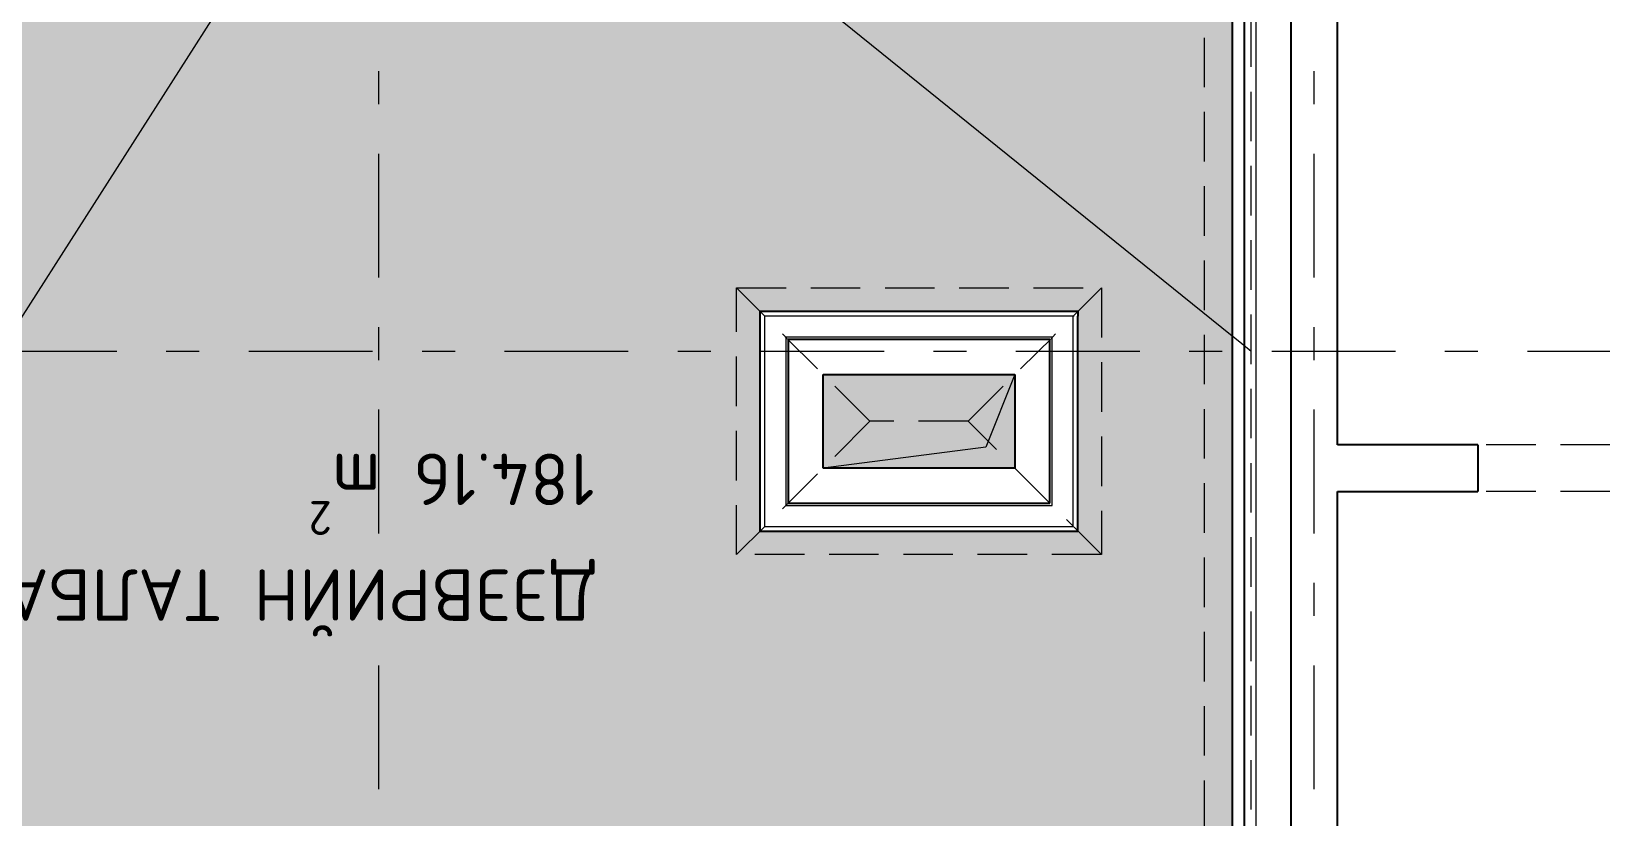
# Model space of a CAD drawing. Header units: millimetres. Extents: x 18162 to 3540582, y 72188 to 247925.
# Drawn here: x 979070 to 985781, y 83879 to 87236 of the extents above; entities that cross this region are included whole.
import ezdxf
from ezdxf.enums import TextEntityAlignment as Align

# ---------------------------------------------------------------- set-up
doc = ezdxf.new("R2010")
doc.units = ezdxf.units.MM
doc.header["$MEASUREMENT"] = 0
doc.set_wipeout_variables(frame=1)
for name, pattern in [('Double Dashed', [1093.611073, 529.166651, -211.666656, 141.111112, -211.666656]), ('Hidden Line', [317.5, 211.666667, -105.833333]), ('Wipeout_Contour', [1000, 0, -1000])]:
    doc.linetypes.add(name, pattern=pattern)
for name, color, linetype in [('Archicad Doors', 7, 'Continuous'), ('Drawing & Figure', 7, 'Continuous'), ('Shell - Roof', 7, 'Continuous'), ('Structural - Bearing', 7, 'Continuous'), ('Structural - Grid', 7, 'Continuous')]:
    doc.layers.add(name, color=color, linetype=linetype)
doc.styles.add('GENERATED_STYLE_2', font='')
doc.styles.add('GENERATED_STYLE_3', font='', dxfattribs={"width": 0.8})
doc.styles.get('GENERATED_STYLE_2').set_extended_font_data('ISOCPEUR MON')
doc.styles.get('GENERATED_STYLE_3').set_extended_font_data('ISOCPEUR MON')

# ---------------------------------------------------------------- blocks, each defined once
blk = doc.blocks.new('Rectangular Door Opening 27[126]_3', base_point=(953182.2, 1723.2))
at = {"layer": 'Archicad Doors', "color": 7, "linetype": 'Hidden Line', "lineweight": 13}
for p, q in [((986455.7, 85468.9), (985255.7, 85468.9)), ((985255.7, 85468.9), (985255.7, 85268.9)), ((986455.7, 85468.9), (986455.7, 85268.9)), ((986455.7, 85268.9), (985255.7, 85268.9))]:
    blk.add_line(p, q, dxfattribs=at)
blk = doc.blocks.new('Standard grid marker[340]_3', base_point=(971344.5, 85868.9))
at = {"layer": 'Structural - Grid', "color": 13, "linetype": 'Double Dashed', "lineweight": 13}
blk.add_line((972344.5, 85868.9), (1006906.6, 85868.9), dxfattribs=at)
at = {"layer": 'Structural - Grid', "color": 13, "lineweight": 13, "style": 'GENERATED_STYLE_3'}
blk.add_attdef('AC_MarkerText_1', text='', height=250, rotation=180, dxfattribs=at).set_placement((1008206.6, 85743.9), align=Align.TOP_CENTER)
blk = doc.blocks.new('Standard grid marker[345]_3', base_point=(984555.7, 74247.3))
at = {"layer": 'Structural - Grid', "color": 13, "linetype": 'Double Dashed', "lineweight": 13}
blk.add_line((984555.7, 75247.3), (984555.7, 101908.7), dxfattribs=at)
at = {"layer": 'Structural - Grid', "color": 13, "lineweight": 13, "style": 'GENERATED_STYLE_3'}
blk.add_attdef('AC_MarkerText_1', text='', height=250, rotation=180, dxfattribs=at).set_placement((984555.7, 103083.7), align=Align.TOP_CENTER)
blk = doc.blocks.new('Standard grid marker[346]_3', base_point=(980555.7, 74247.3))
at = {"layer": 'Structural - Grid', "color": 13, "linetype": 'Double Dashed', "lineweight": 13}
blk.add_line((980555.7, 75247.3), (980555.7, 101908.7), dxfattribs=at)
at = {"layer": 'Structural - Grid', "color": 13, "lineweight": 13, "style": 'GENERATED_STYLE_3'}
blk.add_attdef('AC_MarkerText_1', text='', height=250, rotation=180, dxfattribs=at).set_placement((980555.7, 103083.7), align=Align.TOP_CENTER)

msp = doc.modelspace()

# ---------------------------------------------------------------- hatches: boundary and pattern name
at = {"layer": 'Drawing & Figure', "linetype": 'Continuous', "lineweight": 0}
msp.add_hatch(color=49, dxfattribs=at).paths.add_polyline_path([(974055.7, 80368.9), (984286.6, 80368.9), (984286.6, 98368.9), (974055.7, 98368.9)])
at = {"layer": 'Structural - Grid', "linetype": 'Continuous', "lineweight": 13}
msp.add_hatch(color=7, dxfattribs=at).paths.add_polyline_path([(983275.7, 85768.9), (983152.2, 85459.1), (982455.7, 85368.9), (983275.7, 85368.9)])

# ---------------------------------------------------------------- linework, layer by layer
at = {"layer": 'Drawing & Figure', "color": 7, "linetype": 'Continuous', "lineweight": 13, "flags": 128}
msp.add_lwpolyline([(974055.7, 80368.9), (984286.6, 80368.9), (984286.6, 98368.9), (974055.7, 98368.9)], close=True, dxfattribs=at)
at = {"layer": 'Drawing & Figure', "color": 7, "linetype": 'Continuous', "lineweight": 5}
msp.add_lwpolyline([(980755.7, 88718.9), (978825.7, 85698.9), (974155.7, 80468.9)], dxfattribs=at)
at = {"layer": 'Shell - Roof', "color": 7, "linetype": 'Hidden Line', "lineweight": 13, "flags": 128}
for points in [[(982085.7, 86138.9), (983645.7, 86138.9)], [(982085.7, 84998.9), (982085.7, 86138.9)], [(983645.7, 86138.9), (983645.7, 84998.9)], [(983075.7, 85568.9), (982655.7, 85568.9)], [(983645.7, 84998.9), (982085.7, 84998.9)]]:
    msp.add_lwpolyline(points, dxfattribs=at)
at = {"layer": 'Structural - Bearing', "color": 7, "linetype": 'Hidden Line', "lineweight": 13, "flags": 128}
msp.add_lwpolyline([(984085.7, 98638.9), (984085.7, 79898.9)], dxfattribs=at)
at = {"layer": 'Structural - Bearing', "color": 7, "linetype": 'Continuous', "lineweight": 13, "flags": 128}
for points in [[(973955.7, 98468.9), (973955.7, 80268.9), (984455.7, 80268.9), (984455.7, 98468.9)], [(991155.7, 80268.9), (991155.7, 98468.9), (990955.7, 98468.9), (990955.7, 94268.9), (988455.7, 94268.9), (988455.7, 98468.9), (984455.7, 98468.9), (984455.7, 80268.9)], [(983275.7, 85768.9), (982455.7, 85768.9), (982455.7, 85368.9), (983275.7, 85368.9)]]:
    msp.add_lwpolyline(points, close=True, dxfattribs=at)
at = {"layer": 'Structural - Grid', "color": 7, "linetype": 'Continuous', "lineweight": 13, "flags": 128}
msp.add_lwpolyline([(983275.7, 85768.9), (983152.2, 85459.1), (982455.7, 85368.9), (983275.7, 85368.9)], close=True, dxfattribs=at)

# ---------------------------------------------------------------- block references
at = {"layer": 'Structural - Grid', "color": 13, "linetype": 'Continuous', "lineweight": 13}
msp.add_blockref('Standard grid marker[346]_3', (980555.7, 74247.3), dxfattribs=at)

# ---------------------------------------------------------------- texts
at = {"layer": 'Drawing & Figure', "color": 13, "lineweight": 13, "insert": (981478.7, 85431.2), "char_height": 220, "attachment_point": 7, "rotation": 180, "style": 'GENERATED_STYLE_2'}
msp.add_mtext('{\\fISOCPEUR MON|b0|i0|c0|p0;ДЭЭВРИЙН ТАЛБАЙ^M184.16 m{\\H0.66x;\\S2^  ;}}', dxfattribs=at)

# ---------------------------------------------------------------- next in the draw order: wipeouts: each hides what was drawn before it
at = {"color": 254, "linetype": 'Wipeout_Contour', "lineweight": 0, "ltscale": 3951433.611550032}
msp.add_wipeout([(984255.7, 88868.9), (984205.7, 88868.9), (984205.7, 80068.9), (984255.7, 80068.9)], dxfattribs=at).dxf.layer = 'Structural - Bearing'
at = {"color": 254, "linetype": 'Wipeout_Contour', "lineweight": 0, "ltscale": 2957857.728211118}
msp.add_wipeout([(982185.7, 86018.9), (982205.7, 86018.9), (982185.7, 86038.9)], dxfattribs=at).dxf.layer = 'Structural - Bearing'
at = {"color": 254, "linetype": 'Wipeout_Contour', "lineweight": 0, "ltscale": 2961881.343175478}
msp.add_wipeout([(983525.7, 86018.9), (983545.7, 86018.9), (983545.7, 86038.9)], dxfattribs=at).dxf.layer = 'Structural - Bearing'
at = {"color": 254, "linetype": 'Wipeout_Contour', "lineweight": 0, "ltscale": 2957637.122381917}
msp.add_wipeout([(982205.7, 85118.9), (982185.7, 85098.9), (982205.7, 85098.9)], dxfattribs=at).dxf.layer = 'Structural - Bearing'
at = {"color": 254, "linetype": 'Wipeout_Contour', "lineweight": 0, "ltscale": 2961643.944179042}
msp.add_wipeout([(983525.7, 85118.9), (983545.7, 85098.9), (983545.7, 85118.9)], dxfattribs=at).dxf.layer = 'Structural - Bearing'

# ---------------------------------------------------------------- next in the draw order: linework, layer by layer
at = {"layer": 'Structural - Bearing', "color": 7, "linetype": 'Continuous', "lineweight": 25, "flags": 128}
msp.add_lwpolyline([(984205.7, 88868.9), (984205.7, 80018.9)], dxfattribs=at)

# ---------------------------------------------------------------- next in the draw order: wipeouts: each hides what was drawn before it
at = {"color": 254, "linetype": 'Wipeout_Contour', "lineweight": 0, "ltscale": 3951640.987444089}
msp.add_wipeout([(984305.7, 88868.9), (984255.7, 88868.9), (984255.7, 80118.9), (984305.7, 80118.9)], dxfattribs=at).dxf.layer = 'Structural - Bearing'
at = {"color": 254, "linetype": 'Wipeout_Contour', "lineweight": 0, "ltscale": 2957969.792526595}
msp.add_wipeout([(982205.7, 85928.9), (982295.7, 85928.9), (982205.7, 86018.9)], dxfattribs=at).dxf.layer = 'Structural - Bearing'
at = {"color": 254, "linetype": 'Wipeout_Contour', "lineweight": 0, "ltscale": 2961734.419405696}
msp.add_wipeout([(983435.7, 85928.9), (983525.7, 85928.9), (983525.7, 86018.9)], dxfattribs=at).dxf.layer = 'Structural - Bearing'
at = {"color": 254, "linetype": 'Wipeout_Contour', "lineweight": 0, "ltscale": 2957847.602445683}
msp.add_wipeout([(982295.7, 85208.9), (982205.7, 85118.9), (982295.7, 85118.9)], dxfattribs=at).dxf.layer = 'Structural - Bearing'
at = {"color": 254, "linetype": 'Wipeout_Contour', "lineweight": 0, "ltscale": 2961531.681428433}
msp.add_wipeout([(983525.7, 85208.9), (983435.7, 85208.9), (983525.7, 85118.9)], dxfattribs=at).dxf.layer = 'Structural - Bearing'

# ---------------------------------------------------------------- next in the draw order: linework, layer by layer
at = {"layer": 'Structural - Bearing', "color": 7, "linetype": 'Continuous', "lineweight": 25}
msp.add_line((984255.7, 88868.9), (984255.7, 80118.9), dxfattribs=at)

# ---------------------------------------------------------------- next in the draw order: wipeouts: each hides what was drawn before it
at = {"color": 254, "linetype": 'Wipeout_Contour', "lineweight": 0, "ltscale": 3952063.8776352}
msp.add_wipeout([(984455.7, 88868.9), (984305.7, 88868.9), (984305.7, 80268.9), (984455.7, 80268.9)], dxfattribs=at).dxf.layer = 'Structural - Bearing'
at = {"color": 254, "linetype": 'Wipeout_Contour', "lineweight": 0, "ltscale": 2961864.245306214}
msp.add_wipeout([(983525.7, 86018.9), (983545.7, 86038.9), (983525.7, 86038.9)], dxfattribs=at).dxf.layer = 'Structural - Bearing'
at = {"color": 254, "linetype": 'Wipeout_Contour', "lineweight": 0, "ltscale": 2958149.479085581}
msp.add_wipeout([(982295.7, 85918.9), (982305.7, 85918.9), (982295.7, 85928.9)], dxfattribs=at).dxf.layer = 'Structural - Bearing'
at = {"color": 254, "linetype": 'Wipeout_Contour', "lineweight": 0, "ltscale": 2961535.562382295}
msp.add_wipeout([(983425.7, 85918.9), (983435.7, 85918.9), (983435.7, 85928.9)], dxfattribs=at).dxf.layer = 'Structural - Bearing'
at = {"color": 254, "linetype": 'Wipeout_Contour', "lineweight": 0, "ltscale": 2957973.603302612}
msp.add_wipeout([(982305.7, 85218.9), (982295.7, 85208.9), (982305.7, 85208.9)], dxfattribs=at).dxf.layer = 'Structural - Bearing'
at = {"color": 254, "linetype": 'Wipeout_Contour', "lineweight": 0, "ltscale": 2961351.881223164}
msp.add_wipeout([(983435.7, 85218.9), (983425.7, 85218.9), (983435.7, 85208.9)], dxfattribs=at).dxf.layer = 'Structural - Bearing'

# ---------------------------------------------------------------- next in the draw order: linework, layer by layer
at = {"layer": 'Structural - Bearing', "color": 7, "linetype": 'Continuous', "lineweight": 13}
msp.add_line((984305.7, 88868.9), (984305.7, 80268.9), dxfattribs=at)
at = {"layer": 'Structural - Bearing', "color": 7, "linetype": 'Hidden Line', "lineweight": 13, "flags": 128}
msp.add_lwpolyline([(984285.7, 80098.9), (984285.7, 98638.9)], dxfattribs=at)

# ---------------------------------------------------------------- next in the draw order: wipeouts: each hides what was drawn before it
at = {"color": 254, "linetype": 'Wipeout_Contour', "lineweight": 0, "ltscale": 3952793.846106075}
msp.add_wipeout([(984455.7, 88868.9), (984455.7, 80468.9), (984655.7, 80468.9), (984655.7, 88868.9)], dxfattribs=at).dxf.layer = 'Structural - Bearing'
at = {"color": 254, "linetype": 'Wipeout_Contour', "lineweight": 0, "ltscale": 3946493.934610852}
msp.add_wipeout([(982205.7, 86018.9), (983525.7, 86018.9), (983525.7, 86038.9), (982205.7, 86038.9)], dxfattribs=at).dxf.layer = 'Structural - Bearing'
at = {"color": 254, "linetype": 'Wipeout_Contour', "lineweight": 0, "ltscale": 2958291.845660192}
msp.add_wipeout([(982455.7, 85768.9), (982305.7, 85918.9), (982305.7, 85768.9)], dxfattribs=at).dxf.layer = 'Structural - Bearing'
at = {"color": 254, "linetype": 'Wipeout_Contour', "lineweight": 0, "ltscale": 2961339.247199715}
msp.add_wipeout([(983275.7, 85768.9), (983425.7, 85768.9), (983425.7, 85918.9)], dxfattribs=at).dxf.layer = 'Structural - Bearing'
at = {"color": 254, "linetype": 'Wipeout_Contour', "lineweight": 0, "ltscale": 2958297.145614623}
msp.add_wipeout([(982455.7, 85368.9), (982305.7, 85218.9), (982455.7, 85218.9)], dxfattribs=at).dxf.layer = 'Structural - Bearing'
at = {"color": 254, "linetype": 'Wipeout_Contour', "lineweight": 0, "ltscale": 2961209.303332787}
msp.add_wipeout([(983275.7, 85368.9), (983425.7, 85218.9), (983425.7, 85368.9)], dxfattribs=at).dxf.layer = 'Structural - Bearing'

# ---------------------------------------------------------------- next in the draw order: linework, layer by layer
at = {"layer": 'Structural - Bearing', "color": 7, "linetype": 'Continuous', "lineweight": 25}
msp.add_line((984455.7, 88868.9), (984455.7, 80468.9), dxfattribs=at)
at = {"layer": 'Structural - Bearing', "color": 7, "linetype": 'Continuous', "lineweight": 25, "flags": 128}
for points in [[(984655.7, 85468.9), (984655.7, 88868.9)], [(984655.7, 80468.9), (984655.7, 85268.9)]]:
    msp.add_lwpolyline(points, dxfattribs=at)

# ---------------------------------------------------------------- next in the draw order: wipeouts: each hides what was drawn before it
at = {"color": 254, "linetype": 'Wipeout_Contour', "lineweight": 0, "ltscale": 2957878.48808628}
msp.add_wipeout([(982205.7, 86038.9), (982185.7, 86038.9), (982205.7, 86018.9)], dxfattribs=at).dxf.layer = 'Structural - Bearing'
at = {"color": 254, "linetype": 'Wipeout_Contour', "lineweight": 0, "ltscale": 2961653.682345829}
msp.add_wipeout([(983435.7, 85928.9), (983525.7, 86018.9), (983435.7, 86018.9)], dxfattribs=at).dxf.layer = 'Structural - Bearing'

# ---------------------------------------------------------------- next in the draw order: linework, layer by layer
at = {"layer": 'Structural - Bearing', "color": 7, "linetype": 'Continuous', "lineweight": 13}
msp.add_line((983525.7, 85928.9), (983525.7, 86018.9), dxfattribs=at)
at = {"layer": 'Structural - Bearing', "color": 7, "linetype": 'Continuous', "lineweight": 25, "flags": 128}
msp.add_lwpolyline([(983545.7, 86038.9), (983545.7, 86018.9)], dxfattribs=at)

# ---------------------------------------------------------------- next in the draw order: wipeouts: each hides what was drawn before it
at = {"color": 254, "linetype": 'Wipeout_Contour', "lineweight": 0, "ltscale": 3946474.759910637}
msp.add_wipeout([(982295.7, 85928.9), (983435.7, 85928.9), (983435.7, 86018.9), (982295.7, 86018.9)], dxfattribs=at).dxf.layer = 'Structural - Bearing'
at = {"color": 254, "linetype": 'Wipeout_Contour', "lineweight": 0, "ltscale": 3954593.340797288}
msp.add_wipeout([(984655.7, 85468.9), (984655.7, 85268.9), (985255.7, 85268.9), (985255.7, 85468.9)], dxfattribs=at).dxf.layer = 'Structural - Bearing'

# ---------------------------------------------------------------- next in the draw order: linework, layer by layer
at = {"layer": 'Structural - Bearing', "color": 7, "linetype": 'Continuous', "lineweight": 13}
msp.add_line((983525.7, 86018.9), (983435.7, 86018.9), dxfattribs=at)
at = {"layer": 'Structural - Bearing', "color": 7, "linetype": 'Continuous', "lineweight": 25}
msp.add_line((985255.7, 85468.9), (985255.7, 85268.9), dxfattribs=at)
at = {"layer": 'Structural - Bearing', "color": 7, "linetype": 'Continuous', "lineweight": 25, "flags": 128}
for points in [[(985255.7, 85468.9), (984655.7, 85468.9)], [(984655.7, 85268.9), (985255.7, 85268.9)]]:
    msp.add_lwpolyline(points, dxfattribs=at)

# ---------------------------------------------------------------- next in the draw order: block references
at = {"layer": 'Archicad Doors', "color": 7, "linetype": 'Hidden Line', "lineweight": 13}
msp.add_blockref('Rectangular Door Opening 27[126]_3', (953182.2, 1723.2), dxfattribs=at)
at = {"layer": 'Structural - Grid', "color": 13, "linetype": 'Continuous', "lineweight": 13}
msp.add_blockref('Standard grid marker[345]_3', (984555.7, 74247.3), dxfattribs=at)

# ---------------------------------------------------------------- next in the draw order: wipeouts: each hides what was drawn before it
at = {"color": 254, "linetype": 'Wipeout_Contour', "lineweight": 0, "ltscale": 2958066.388216568}
msp.add_wipeout([(982295.7, 86018.9), (982205.7, 86018.9), (982295.7, 85928.9)], dxfattribs=at).dxf.layer = 'Structural - Bearing'
at = {"color": 254, "linetype": 'Wipeout_Contour', "lineweight": 0, "ltscale": 2961527.553978664}
msp.add_wipeout([(983425.7, 85918.9), (983435.7, 85928.9), (983425.7, 85928.9)], dxfattribs=at).dxf.layer = 'Structural - Bearing'

# ---------------------------------------------------------------- next in the draw order: linework, layer by layer
at = {"layer": 'Structural - Bearing', "color": 7, "linetype": 'Continuous', "lineweight": 13}
for p, q in [((982205.7, 86018.9), (982205.7, 85928.9)), ((982295.7, 86018.9), (982205.7, 86018.9)), ((983435.7, 86018.9), (982295.7, 86018.9))]:
    msp.add_line(p, q, dxfattribs=at)
at = {"layer": 'Structural - Bearing', "color": 7, "linetype": 'Continuous', "lineweight": 25, "flags": 128}
for points in [[(982185.7, 86038.9), (982185.7, 86018.9)], [(983545.7, 86038.9), (982185.7, 86038.9)]]:
    msp.add_lwpolyline(points, dxfattribs=at)

# ---------------------------------------------------------------- next in the draw order: wipeouts: each hides what was drawn before it
at = {"color": 254, "linetype": 'Wipeout_Contour', "lineweight": 0, "ltscale": 3946457.332761628}
msp.add_wipeout([(982305.7, 85918.9), (983425.7, 85918.9), (983425.7, 85928.9), (982305.7, 85928.9)], dxfattribs=at).dxf.layer = 'Structural - Bearing'

# ---------------------------------------------------------------- next in the draw order: wipeouts: each hides what was drawn before it
at = {"color": 254, "linetype": 'Wipeout_Contour', "lineweight": 0, "ltscale": 3943664.429713482}
msp.add_wipeout([(982185.7, 85118.9), (982205.7, 85118.9), (982205.7, 86018.9), (982185.7, 86018.9)], dxfattribs=at).dxf.layer = 'Structural - Bearing'
at = {"color": 254, "linetype": 'Wipeout_Contour', "lineweight": 0, "ltscale": 2958159.403383561}
msp.add_wipeout([(982305.7, 85928.9), (982295.7, 85928.9), (982305.7, 85918.9)], dxfattribs=at).dxf.layer = 'Structural - Bearing'
at = {"color": 254, "linetype": 'Wipeout_Contour', "lineweight": 0, "ltscale": 2961203.943679186}
msp.add_wipeout([(983275.7, 85768.9), (983425.7, 85918.9), (983275.7, 85918.9)], dxfattribs=at).dxf.layer = 'Structural - Bearing'

# ---------------------------------------------------------------- next in the draw order: linework, layer by layer
at = {"layer": 'Structural - Bearing', "color": 7, "linetype": 'Continuous', "lineweight": 13}
for p, q in [((983435.7, 85928.9), (983425.7, 85928.9)), ((983435.7, 85918.9), (983435.7, 85928.9))]:
    msp.add_line(p, q, dxfattribs=at)
at = {"layer": 'Structural - Bearing', "color": 7, "linetype": 'Continuous', "lineweight": 25}
msp.add_line((983425.7, 85768.9), (983425.7, 85918.9), dxfattribs=at)

# ---------------------------------------------------------------- next in the draw order: wipeouts: each hides what was drawn before it
at = {"color": 254, "linetype": 'Wipeout_Contour', "lineweight": 0, "ltscale": 3946429.485993065}
msp.add_wipeout([(982455.7, 85768.9), (983275.7, 85768.9), (983275.7, 85918.9), (982455.7, 85918.9)], dxfattribs=at).dxf.layer = 'Structural - Bearing'
at = {"color": 254, "linetype": 'Wipeout_Contour', "lineweight": 0, "ltscale": 2957620.006204963}
msp.add_wipeout([(982185.7, 85118.9), (982185.7, 85098.9), (982205.7, 85118.9)], dxfattribs=at).dxf.layer = 'Structural - Bearing'

# ---------------------------------------------------------------- next in the draw order: linework, layer by layer
at = {"layer": 'Structural - Bearing', "color": 7, "linetype": 'Continuous', "lineweight": 25}
msp.add_line((983425.7, 85918.9), (983275.7, 85918.9), dxfattribs=at)

# ---------------------------------------------------------------- next in the draw order: wipeouts: each hides what was drawn before it
at = {"color": 254, "linetype": 'Wipeout_Contour', "lineweight": 0, "ltscale": 2958453.424844665}
msp.add_wipeout([(982455.7, 85918.9), (982305.7, 85918.9), (982455.7, 85768.9)], dxfattribs=at).dxf.layer = 'Structural - Bearing'

# ---------------------------------------------------------------- next in the draw order: linework, layer by layer
at = {"layer": 'Structural - Bearing', "color": 7, "linetype": 'Continuous', "lineweight": 13}
for p, q in [((982295.7, 85928.9), (982295.7, 85918.9)), ((982305.7, 85928.9), (982295.7, 85928.9)), ((983425.7, 85928.9), (982305.7, 85928.9))]:
    msp.add_line(p, q, dxfattribs=at)
at = {"layer": 'Structural - Bearing', "color": 7, "linetype": 'Continuous', "lineweight": 25}
for p, q in [((982305.7, 85918.9), (982305.7, 85768.9)), ((982455.7, 85918.9), (982305.7, 85918.9)), ((983275.7, 85918.9), (982455.7, 85918.9))]:
    msp.add_line(p, q, dxfattribs=at)
at = {"layer": 'Structural - Bearing', "color": 7, "linetype": 'Continuous', "lineweight": 25, "flags": 128}
msp.add_lwpolyline([(982455.7, 85768.9), (983275.7, 85768.9)], dxfattribs=at)

# ---------------------------------------------------------------- next in the draw order: wipeouts: each hides what was drawn before it
at = {"color": 254, "linetype": 'Wipeout_Contour', "lineweight": 0, "ltscale": 3943883.452837516}
msp.add_wipeout([(982295.7, 85928.9), (982205.7, 85928.9), (982205.7, 85208.9), (982295.7, 85208.9)], dxfattribs=at).dxf.layer = 'Structural - Bearing'

# ---------------------------------------------------------------- next in the draw order: linework, layer by layer
at = {"layer": 'Structural - Bearing', "color": 7, "linetype": 'Continuous', "lineweight": 13}
msp.add_line((982205.7, 86018.9), (982205.7, 85928.9), dxfattribs=at)

# ---------------------------------------------------------------- next in the draw order: wipeouts: each hides what was drawn before it
at = {"color": 254, "linetype": 'Wipeout_Contour', "lineweight": 0, "ltscale": 2957766.795559339}
msp.add_wipeout([(982295.7, 85208.9), (982205.7, 85208.9), (982205.7, 85118.9)], dxfattribs=at).dxf.layer = 'Structural - Bearing'

# ---------------------------------------------------------------- next in the draw order: linework, layer by layer
at = {"layer": 'Structural - Bearing', "color": 7, "linetype": 'Continuous', "lineweight": 13}
for p, q in [((982205.7, 85928.9), (982205.7, 85208.9)), ((982205.7, 85208.9), (982205.7, 85118.9)), ((982205.7, 85118.9), (982295.7, 85118.9))]:
    msp.add_line(p, q, dxfattribs=at)
at = {"layer": 'Structural - Bearing', "color": 7, "linetype": 'Continuous', "lineweight": 25, "flags": 128}
for points in [[(982185.7, 86018.9), (982185.7, 85098.9)], [(982185.7, 85098.9), (982205.7, 85098.9)]]:
    msp.add_lwpolyline(points, dxfattribs=at)

# ---------------------------------------------------------------- next in the draw order: wipeouts: each hides what was drawn before it
at = {"color": 254, "linetype": 'Wipeout_Contour', "lineweight": 0, "ltscale": 3944082.683935495}
msp.add_wipeout([(982305.7, 85918.9), (982295.7, 85918.9), (982295.7, 85218.9), (982305.7, 85218.9)], dxfattribs=at).dxf.layer = 'Structural - Bearing'

# ---------------------------------------------------------------- next in the draw order: linework, layer by layer
at = {"layer": 'Structural - Bearing', "color": 7, "linetype": 'Continuous', "lineweight": 13}
msp.add_line((982295.7, 85928.9), (982295.7, 85918.9), dxfattribs=at)

# ---------------------------------------------------------------- next in the draw order: wipeouts: each hides what was drawn before it
at = {"color": 254, "linetype": 'Wipeout_Contour', "lineweight": 0, "ltscale": 3944401.310790971}
msp.add_wipeout([(982455.7, 85368.9), (982455.7, 85768.9), (982305.7, 85768.9), (982305.7, 85368.9)], dxfattribs=at).dxf.layer = 'Structural - Bearing'
at = {"color": 254, "linetype": 'Wipeout_Contour', "lineweight": 0, "ltscale": 2957965.587648852}
msp.add_wipeout([(982305.7, 85218.9), (982295.7, 85218.9), (982295.7, 85208.9)], dxfattribs=at).dxf.layer = 'Structural - Bearing'
at = {"color": 254, "linetype": 'Wipeout_Contour', "lineweight": 0, "ltscale": 3946174.758771644}
msp.add_wipeout([(983525.7, 85118.9), (982205.7, 85118.9), (982205.7, 85098.9), (983525.7, 85098.9)], dxfattribs=at).dxf.layer = 'Structural - Bearing'

# ---------------------------------------------------------------- next in the draw order: linework, layer by layer
at = {"layer": 'Shell - Roof', "color": 7, "linetype": 'Hidden Line', "lineweight": 13, "flags": 128}
msp.add_lwpolyline([(982655.7, 85568.9), (982085.7, 86138.9)], dxfattribs=at)
at = {"layer": 'Structural - Bearing', "color": 7, "linetype": 'Continuous', "lineweight": 25}
msp.add_line((982305.7, 85918.9), (982305.7, 85768.9), dxfattribs=at)

# ---------------------------------------------------------------- next in the draw order: wipeouts: each hides what was drawn before it
at = {"color": 254, "linetype": 'Wipeout_Contour', "lineweight": 0, "ltscale": 2958161.765300629}
msp.add_wipeout([(982305.7, 85368.9), (982305.7, 85218.9), (982455.7, 85368.9)], dxfattribs=at).dxf.layer = 'Structural - Bearing'
at = {"color": 254, "linetype": 'Wipeout_Contour', "lineweight": 0, "ltscale": 2961623.204478781}
msp.add_wipeout([(983525.7, 85098.9), (983545.7, 85098.9), (983525.7, 85118.9)], dxfattribs=at).dxf.layer = 'Structural - Bearing'

# ---------------------------------------------------------------- next in the draw order: linework, layer by layer
at = {"layer": 'Structural - Bearing', "color": 7, "linetype": 'Continuous', "lineweight": 13}
for p, q in [((982295.7, 85918.9), (982295.7, 85218.9)), ((982295.7, 85218.9), (982295.7, 85208.9)), ((982295.7, 85208.9), (982305.7, 85208.9))]:
    msp.add_line(p, q, dxfattribs=at)
at = {"layer": 'Structural - Bearing', "color": 7, "linetype": 'Continuous', "lineweight": 25}
for p, q in [((982305.7, 85768.9), (982305.7, 85368.9)), ((982305.7, 85368.9), (982305.7, 85218.9)), ((982305.7, 85218.9), (982455.7, 85218.9))]:
    msp.add_line(p, q, dxfattribs=at)
at = {"layer": 'Structural - Bearing', "color": 7, "linetype": 'Continuous', "lineweight": 25, "flags": 128}
msp.add_lwpolyline([(982455.7, 85368.9), (982455.7, 85768.9)], dxfattribs=at)

# ---------------------------------------------------------------- next in the draw order: wipeouts: each hides what was drawn before it
at = {"color": 254, "linetype": 'Wipeout_Contour', "lineweight": 0, "ltscale": 3946193.746422892}
msp.add_wipeout([(983435.7, 85208.9), (982295.7, 85208.9), (982295.7, 85118.9), (983435.7, 85118.9)], dxfattribs=at).dxf.layer = 'Structural - Bearing'

# ---------------------------------------------------------------- next in the draw order: linework, layer by layer
at = {"layer": 'Structural - Bearing', "color": 7, "linetype": 'Continuous', "lineweight": 13}
msp.add_line((982205.7, 85118.9), (982295.7, 85118.9), dxfattribs=at)

# ---------------------------------------------------------------- next in the draw order: wipeouts: each hides what was drawn before it
at = {"color": 254, "linetype": 'Wipeout_Contour', "lineweight": 0, "ltscale": 2961435.162543335}
msp.add_wipeout([(983435.7, 85118.9), (983525.7, 85118.9), (983435.7, 85208.9)], dxfattribs=at).dxf.layer = 'Structural - Bearing'

# ---------------------------------------------------------------- next in the draw order: linework, layer by layer
at = {"layer": 'Structural - Bearing', "color": 7, "linetype": 'Continuous', "lineweight": 13}
for p, q in [((983525.7, 85118.9), (983525.7, 85208.9)), ((982295.7, 85118.9), (983435.7, 85118.9)), ((983435.7, 85118.9), (983525.7, 85118.9))]:
    msp.add_line(p, q, dxfattribs=at)
at = {"layer": 'Structural - Bearing', "color": 7, "linetype": 'Continuous', "lineweight": 25, "flags": 128}
for points in [[(982205.7, 85098.9), (983545.7, 85098.9)], [(983545.7, 85098.9), (983545.7, 85118.9)]]:
    msp.add_lwpolyline(points, dxfattribs=at)

# ---------------------------------------------------------------- next in the draw order: wipeouts: each hides what was drawn before it
at = {"color": 254, "linetype": 'Wipeout_Contour', "lineweight": 0, "ltscale": 3946211.012289778}
msp.add_wipeout([(983425.7, 85218.9), (982305.7, 85218.9), (982305.7, 85208.9), (983425.7, 85208.9)], dxfattribs=at).dxf.layer = 'Structural - Bearing'

# ---------------------------------------------------------------- next in the draw order: linework, layer by layer
at = {"layer": 'Structural - Bearing', "color": 7, "linetype": 'Continuous', "lineweight": 13}
msp.add_line((982295.7, 85208.9), (982305.7, 85208.9), dxfattribs=at)

# ---------------------------------------------------------------- next in the draw order: wipeouts: each hides what was drawn before it
at = {"color": 254, "linetype": 'Wipeout_Contour', "lineweight": 0, "ltscale": 3949004.227144152}
msp.add_wipeout([(983525.7, 86018.9), (983525.7, 85118.9), (983545.7, 85118.9), (983545.7, 86018.9)], dxfattribs=at).dxf.layer = 'Structural - Bearing'
at = {"color": 254, "linetype": 'Wipeout_Contour', "lineweight": 0, "ltscale": 3946238.67437803}
msp.add_wipeout([(983275.7, 85368.9), (982455.7, 85368.9), (982455.7, 85218.9), (983275.7, 85218.9)], dxfattribs=at).dxf.layer = 'Structural - Bearing'
at = {"color": 254, "linetype": 'Wipeout_Contour', "lineweight": 0, "ltscale": 2961341.965233284}
msp.add_wipeout([(983425.7, 85208.9), (983435.7, 85208.9), (983425.7, 85218.9)], dxfattribs=at).dxf.layer = 'Structural - Bearing'

# ---------------------------------------------------------------- next in the draw order: linework, layer by layer
at = {"layer": 'Shell - Roof', "color": 7, "linetype": 'Hidden Line', "lineweight": 13, "flags": 128}
msp.add_lwpolyline([(982655.7, 85568.9), (982085.7, 84998.9)], dxfattribs=at)
at = {"layer": 'Structural - Bearing', "color": 7, "linetype": 'Continuous', "lineweight": 25}
msp.add_line((982305.7, 85218.9), (982455.7, 85218.9), dxfattribs=at)

# ---------------------------------------------------------------- next in the draw order: wipeouts: each hides what was drawn before it
at = {"color": 254, "linetype": 'Wipeout_Contour', "lineweight": 0, "ltscale": 2961047.812243158}
msp.add_wipeout([(983275.7, 85218.9), (983425.7, 85218.9), (983275.7, 85368.9)], dxfattribs=at).dxf.layer = 'Structural - Bearing'

# ---------------------------------------------------------------- next in the draw order: linework, layer by layer
at = {"layer": 'Structural - Bearing', "color": 7, "linetype": 'Continuous', "lineweight": 25}
for p, q in [((983425.7, 85218.9), (983425.7, 85368.9)), ((982455.7, 85218.9), (983275.7, 85218.9)), ((983275.7, 85218.9), (983425.7, 85218.9))]:
    msp.add_line(p, q, dxfattribs=at)
at = {"layer": 'Structural - Bearing', "color": 7, "linetype": 'Continuous', "lineweight": 13}
for p, q in [((982305.7, 85208.9), (983425.7, 85208.9)), ((983425.7, 85208.9), (983435.7, 85208.9)), ((983435.7, 85208.9), (983435.7, 85218.9))]:
    msp.add_line(p, q, dxfattribs=at)
at = {"layer": 'Structural - Bearing', "color": 7, "linetype": 'Continuous', "lineweight": 25, "flags": 128}
msp.add_lwpolyline([(983275.7, 85368.9), (982455.7, 85368.9)], dxfattribs=at)

# ---------------------------------------------------------------- next in the draw order: wipeouts: each hides what was drawn before it
at = {"color": 254, "linetype": 'Wipeout_Contour', "lineweight": 0, "ltscale": 3948784.908587891}
msp.add_wipeout([(983435.7, 85928.9), (983435.7, 85208.9), (983525.7, 85208.9), (983525.7, 85928.9)], dxfattribs=at).dxf.layer = 'Structural - Bearing'

# ---------------------------------------------------------------- next in the draw order: linework, layer by layer
at = {"layer": 'Structural - Bearing', "color": 7, "linetype": 'Continuous', "lineweight": 13}
for p, q in [((983525.7, 85928.9), (983525.7, 86018.9)), ((983525.7, 85208.9), (983525.7, 85928.9)), ((983525.7, 85118.9), (983525.7, 85208.9))]:
    msp.add_line(p, q, dxfattribs=at)
at = {"layer": 'Structural - Bearing', "color": 7, "linetype": 'Continuous', "lineweight": 25, "flags": 128}
msp.add_lwpolyline([(983545.7, 85118.9), (983545.7, 86018.9)], dxfattribs=at)

# ---------------------------------------------------------------- next in the draw order: wipeouts: each hides what was drawn before it
at = {"color": 254, "linetype": 'Wipeout_Contour', "lineweight": 0, "ltscale": 3948585.647075946}
msp.add_wipeout([(983425.7, 85918.9), (983425.7, 85218.9), (983435.7, 85218.9), (983435.7, 85918.9)], dxfattribs=at).dxf.layer = 'Structural - Bearing'

# ---------------------------------------------------------------- next in the draw order: linework, layer by layer
at = {"layer": 'Drawing & Figure', "color": 7, "linetype": 'Continuous', "lineweight": 5}
msp.add_line((980755.7, 88718.9), (984285.7, 85868.9), dxfattribs=at)
at = {"layer": 'Structural - Bearing', "color": 7, "linetype": 'Continuous', "lineweight": 13}
for p, q in [((983435.7, 85918.9), (983435.7, 85928.9)), ((983435.7, 85208.9), (983435.7, 85218.9))]:
    msp.add_line(p, q, dxfattribs=at)

# ---------------------------------------------------------------- next in the draw order: wipeouts: each hides what was drawn before it
at = {"color": 254, "linetype": 'Wipeout_Contour', "lineweight": 0, "ltscale": 3948266.685886747}
msp.add_wipeout([(983275.7, 85768.9), (983275.7, 85368.9), (983425.7, 85368.9), (983425.7, 85768.9)], dxfattribs=at).dxf.layer = 'Structural - Bearing'

# ---------------------------------------------------------------- next in the draw order: linework, layer by layer
at = {"layer": 'Shell - Roof', "color": 7, "linetype": 'Hidden Line', "lineweight": 13, "flags": 128}
for points in [[(983075.7, 85568.9), (983645.7, 86138.9)], [(983645.7, 84998.9), (983075.7, 85568.9)]]:
    msp.add_lwpolyline(points, dxfattribs=at)
at = {"layer": 'Structural - Bearing', "color": 7, "linetype": 'Continuous', "lineweight": 25}
for p, q in [((983425.7, 85768.9), (983425.7, 85918.9)), ((983425.7, 85368.9), (983425.7, 85768.9)), ((983425.7, 85218.9), (983425.7, 85368.9))]:
    msp.add_line(p, q, dxfattribs=at)
at = {"layer": 'Structural - Bearing', "color": 7, "linetype": 'Continuous', "lineweight": 13}
msp.add_line((983435.7, 85218.9), (983435.7, 85918.9), dxfattribs=at)
at = {"layer": 'Structural - Bearing', "color": 7, "linetype": 'Continuous', "lineweight": 25, "flags": 128}
msp.add_lwpolyline([(983275.7, 85768.9), (983275.7, 85368.9)], dxfattribs=at)

# ---------------------------------------------------------------- next in the draw order: block references
at = {"layer": 'Structural - Grid', "color": 13, "linetype": 'Continuous', "lineweight": 13}
msp.add_blockref('Standard grid marker[340]_3', (971344.5, 85868.9), dxfattribs=at)

doc.saveas('drawing.dxf')
